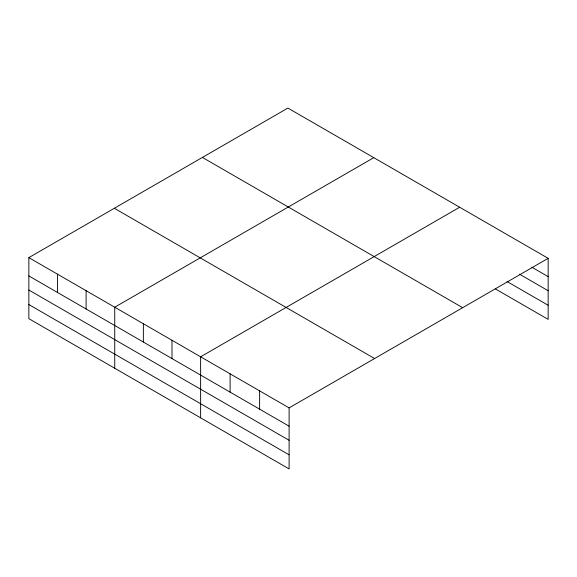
<?xml version="1.0" encoding="UTF-8"?>
<svg xmlns="http://www.w3.org/2000/svg" width="577" height="577" viewBox="0 0 577 577"><rect width="100%" height="100%" fill="white"/><g stroke="black" fill="none" stroke-linecap="round" stroke-linejoin="round"><path stroke-width="0.87" d="M28.85 257.63L289.106 407.889L289.106 468.928L28.85 318.67L28.85 257.63L287.894 108.072L548.15 258.33L548.15 319.369L495.369 288.897M373.781 157.658L114.736 307.216L114.736 368.249M459.66 207.244L200.623 356.802L200.623 417.835M289.106 407.889L548.15 258.33M531.85 267.216L548.15 276.628M519.43 274.147L548.15 290.729M507.01 281.511L548.15 305.262M202.412 157.427L462.667 307.685M114.333 208.275L374.588 358.533M28.85 275.929L289.106 426.187M28.85 290.029L289.106 440.287M28.85 304.562L289.106 454.82M259.614 390.86L259.614 409.158M230.115 373.831L230.115 392.122M171.989 340.271L171.989 358.569M143.363 323.747L143.363 342.038M86.11 290.685L86.11 308.983M57.476 274.162L57.476 292.452"/></g></svg>
